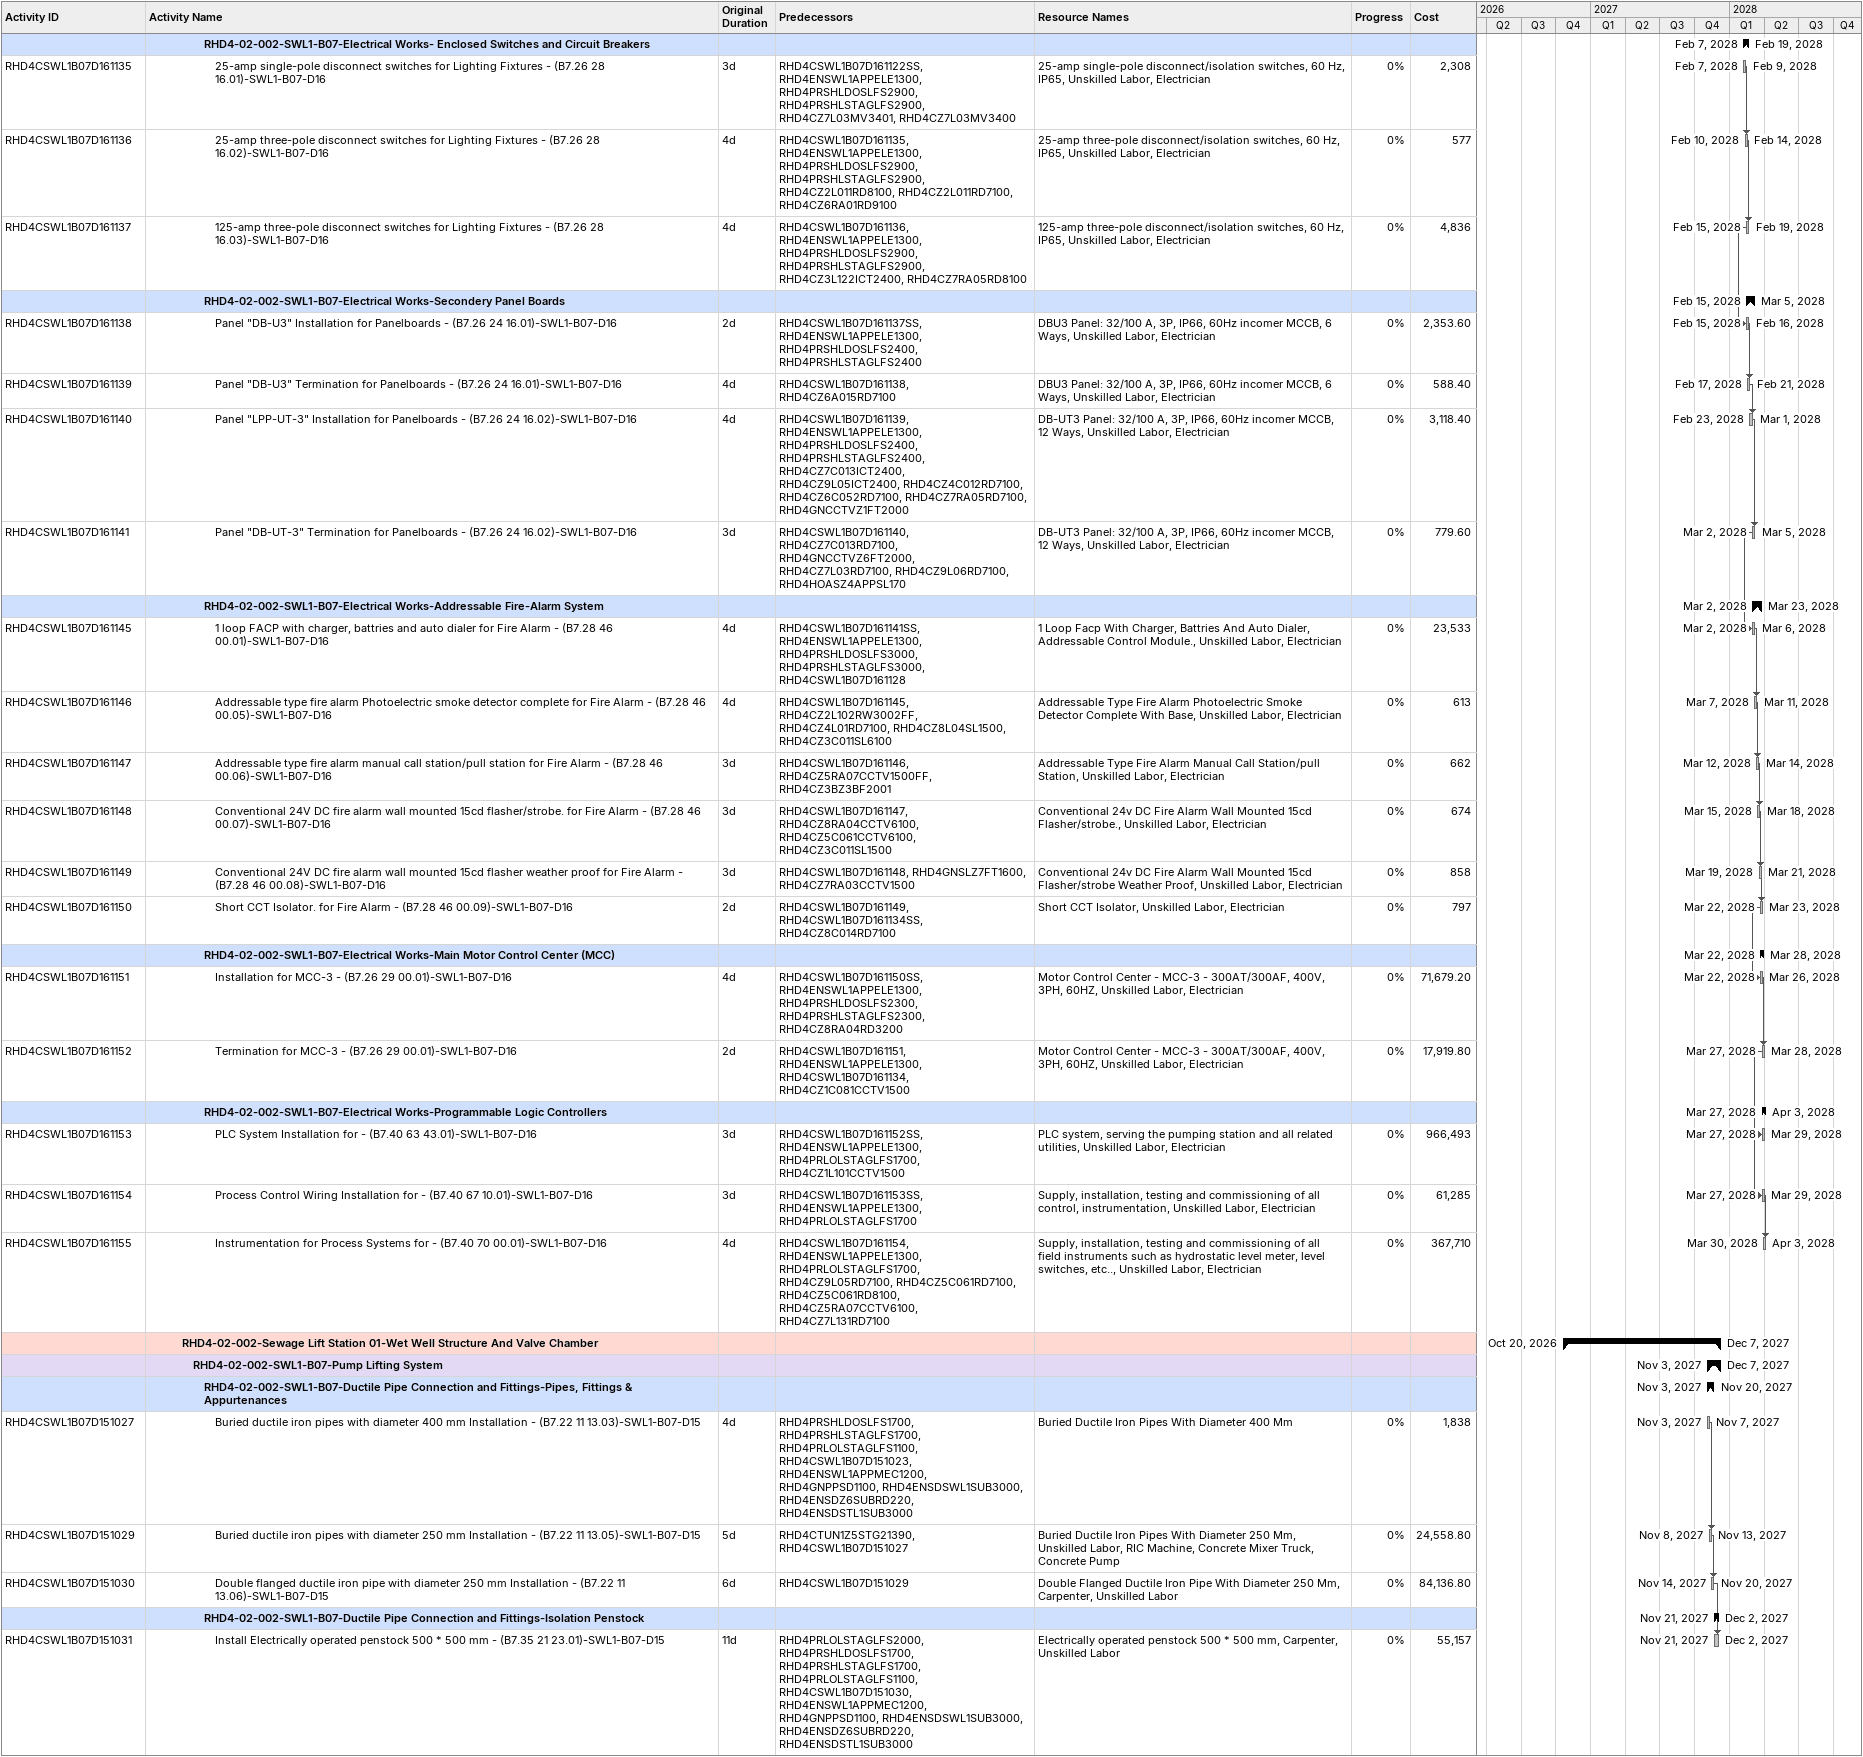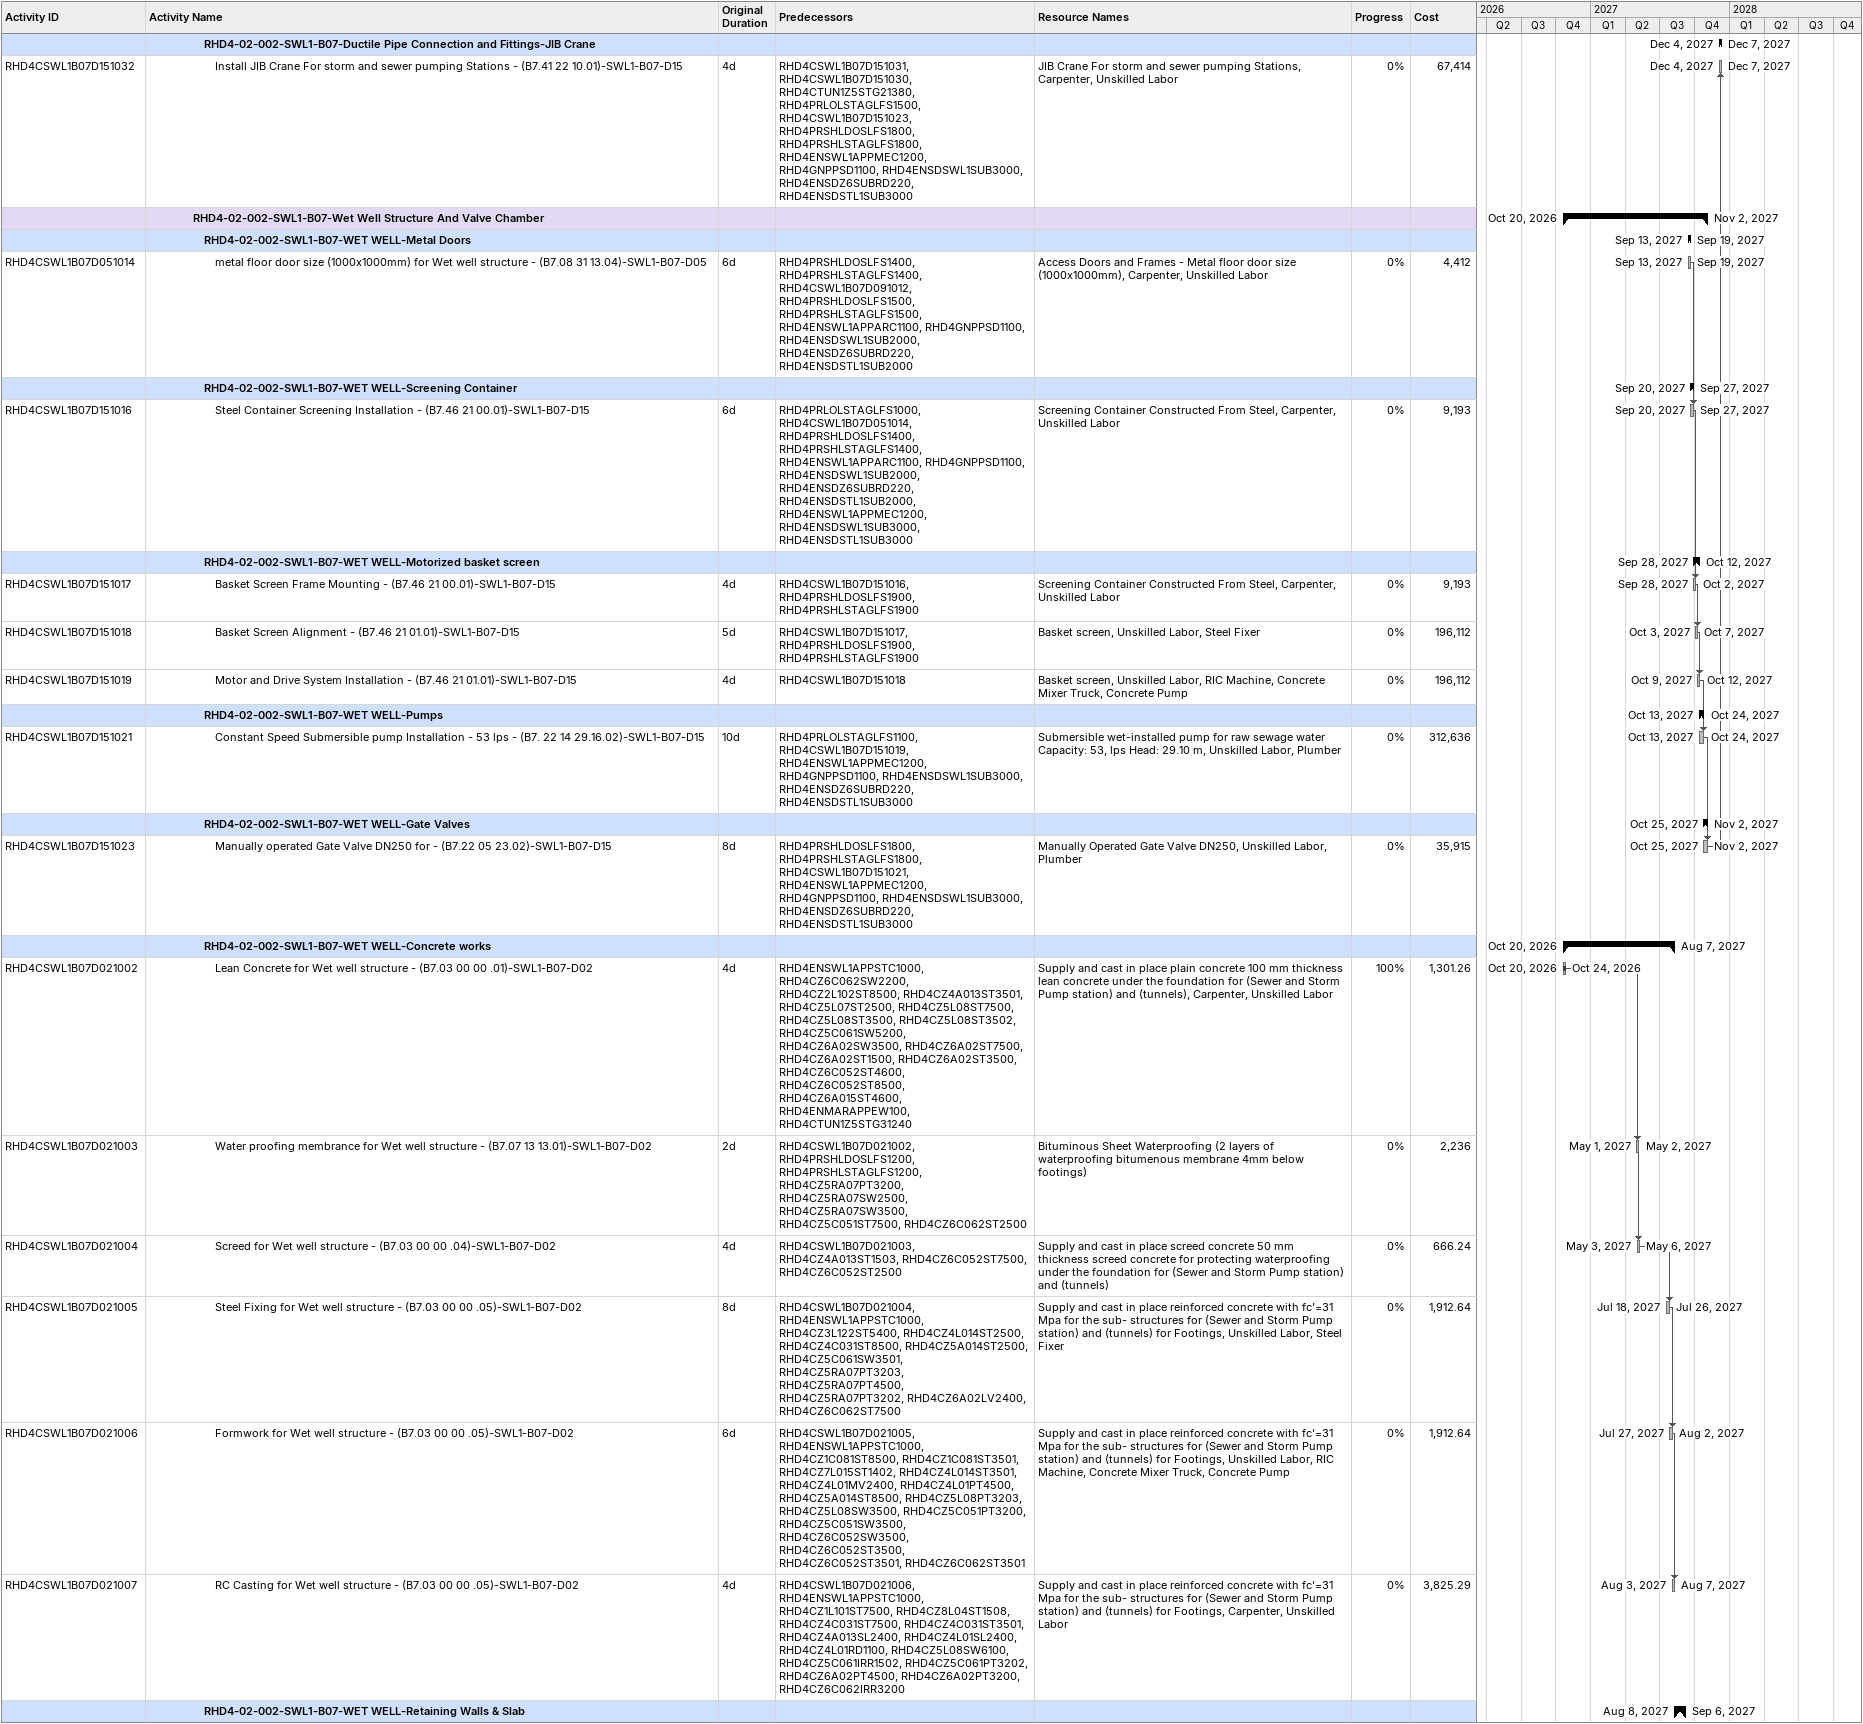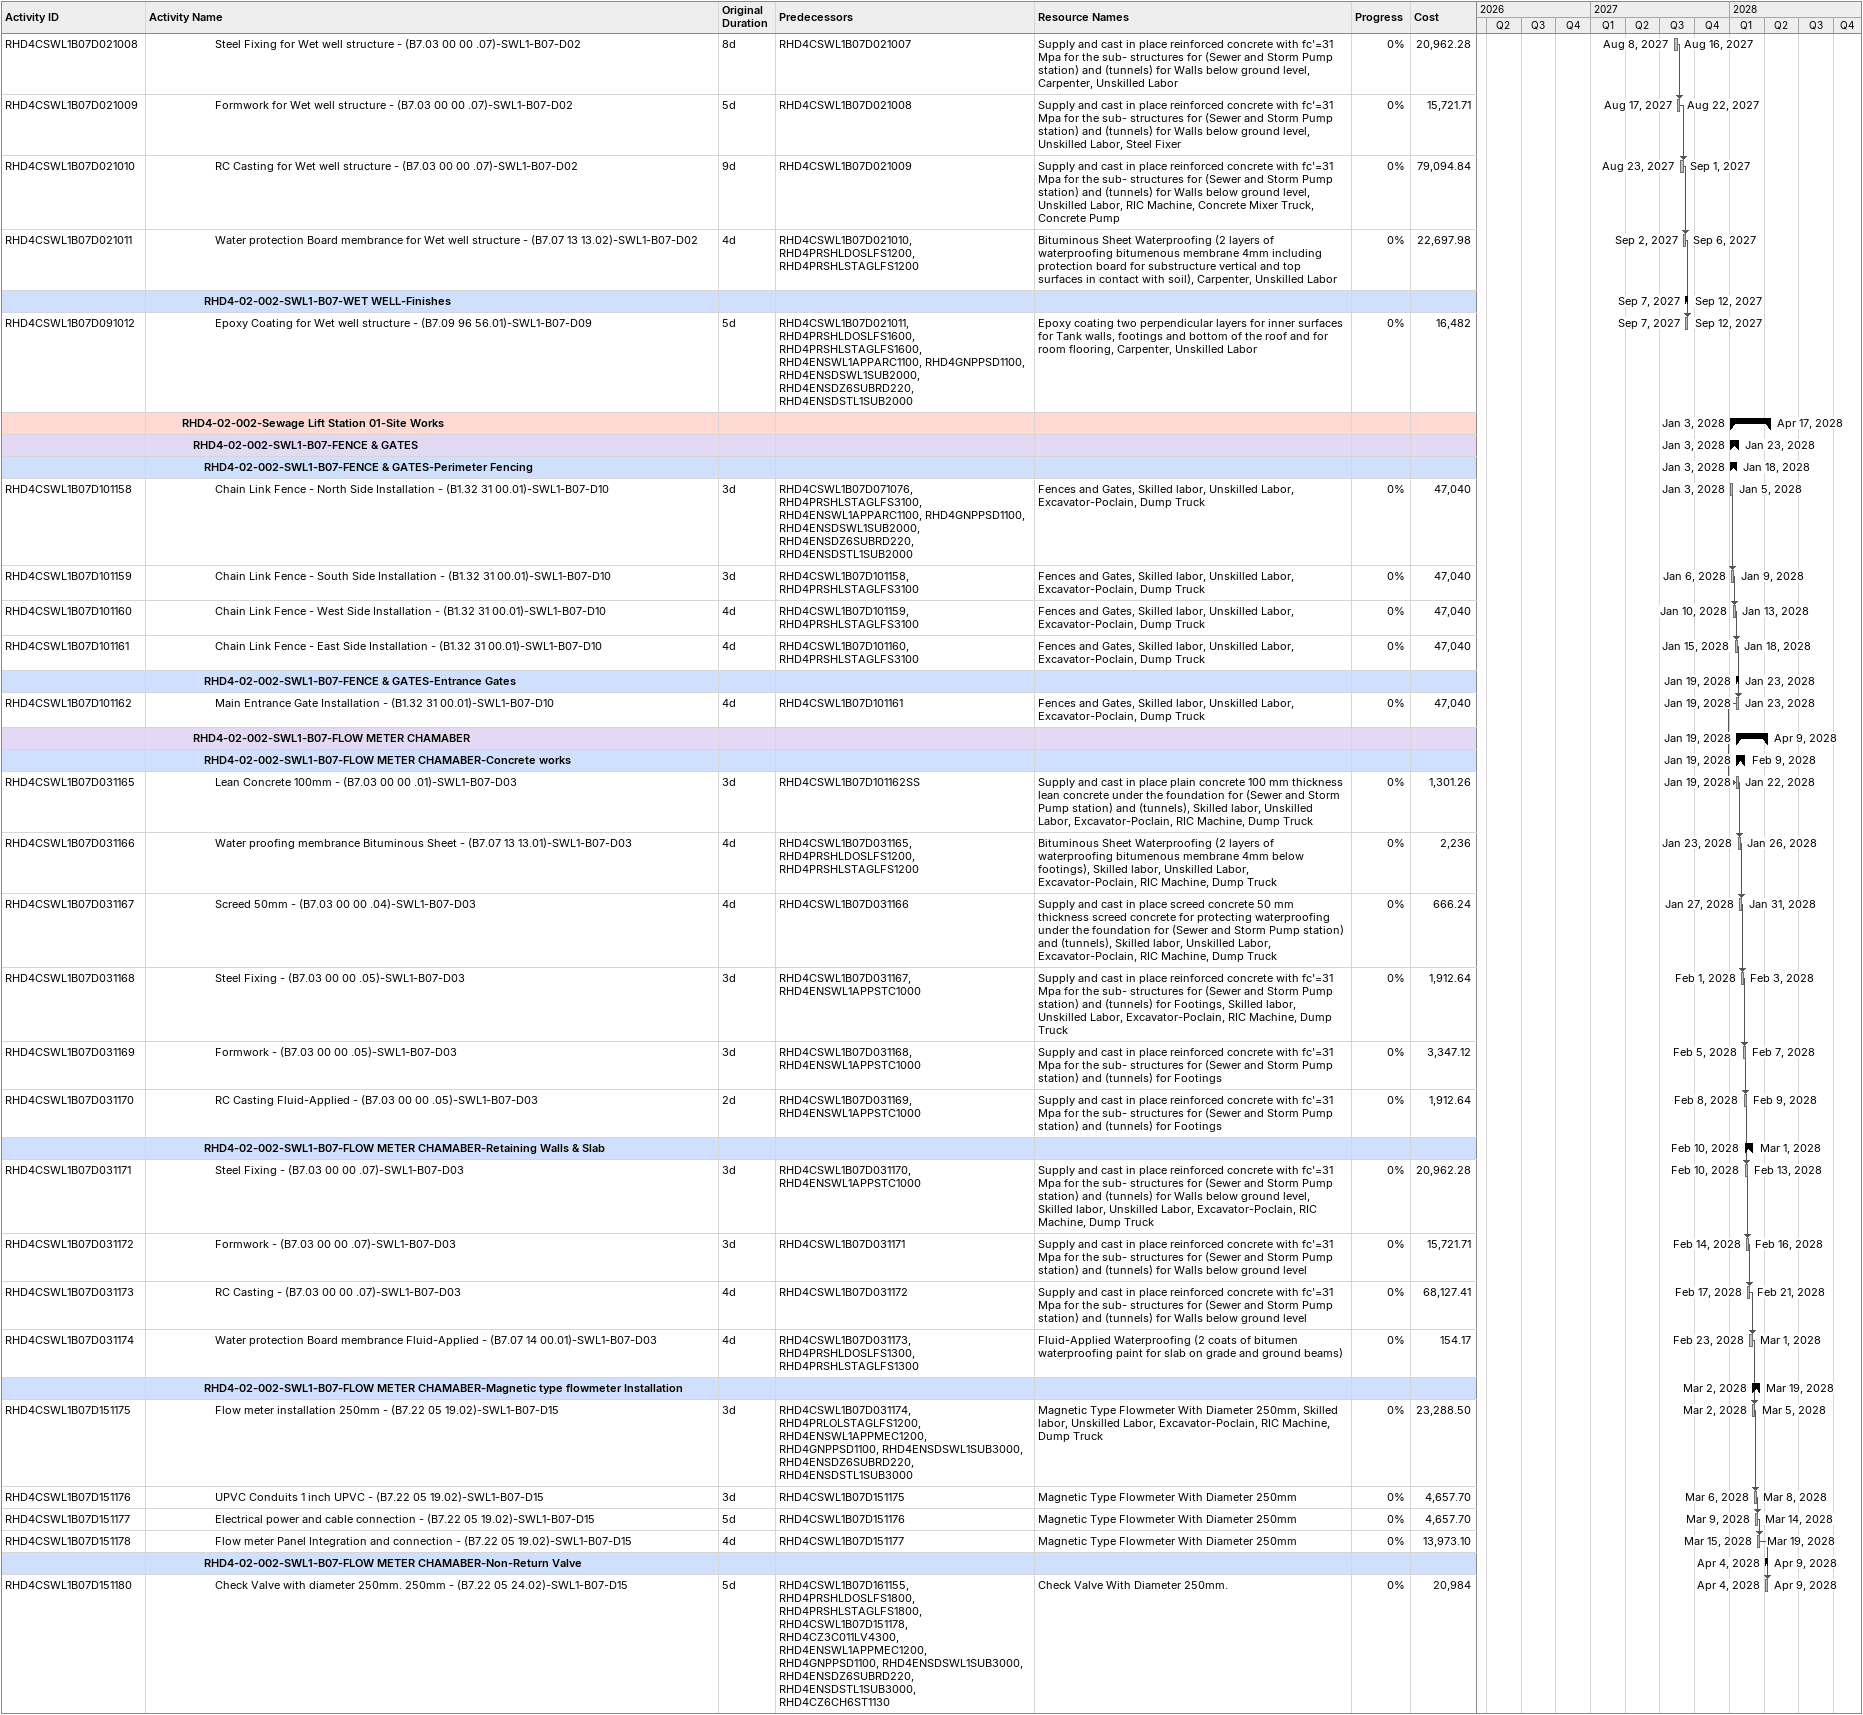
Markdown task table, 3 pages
| ID | Level | Task | Original duration | Start | Finish | Predecessors | Resources | % complete | Cost |
|---|---|---|---|---|---|---|---|---|---|
|  | 6 | **RHD4-02-002-SWL1-B07-Electrical Works- Enclosed Switches and Circuit Breakers** |  | 2028-02-07 | 2028-02-19 |  |  |  |  |
| RHD4CSWL1B07D161135 | 7 | 25-amp single-pole disconnect switches for Lighting Fixtures - (B7.26 28 16.01)-SWL1-B07-D16 | 3d | 2028-02-07 | 2028-02-09 | RHD4CSWL1B07D161122SS, RHD4ENSWL1APPELE1300, RHD4PRSHLDOSLFS2900, RHD4PRSHLSTAGLFS2900, RHD4CZ7L03MV3401, RHD4CZ7L03MV3400 | 25-amp single-pole disconnect/isolation switches, 60 Hz, IP65, Unskilled Labor, Electrician | 0 | 2308 |
| RHD4CSWL1B07D161136 | 7 | 25-amp three-pole disconnect switches for Lighting Fixtures - (B7.26 28 16.02)-SWL1-B07-D16 | 4d | 2028-02-10 | 2028-02-14 | RHD4CSWL1B07D161135, RHD4ENSWL1APPELE1300, RHD4PRSHLDOSLFS2900, RHD4PRSHLSTAGLFS2900, RHD4CZ2L011RD8100, RHD4CZ2L011RD7100, RHD4CZ6RA01RD9100 | 25-amp three-pole disconnect/isolation switches, 60 Hz, IP65, Unskilled Labor, Electrician | 0 | 577 |
| RHD4CSWL1B07D161137 | 7 | 125-amp three-pole disconnect switches for Lighting Fixtures - (B7.26 28 16.03)-SWL1-B07-D16 | 4d | 2028-02-15 | 2028-02-19 | RHD4CSWL1B07D161136, RHD4ENSWL1APPELE1300, RHD4PRSHLDOSLFS2900, RHD4PRSHLSTAGLFS2900, RHD4CZ3L122ICT2400, RHD4CZ7RA05RD8100 | 125-amp three-pole disconnect/isolation switches, 60 Hz, IP65, Unskilled Labor, Electrician | 0 | 4836 |
|  | 6 | **RHD4-02-002-SWL1-B07-Electrical Works-Secondery Panel Boards** |  | 2028-02-15 | 2028-03-05 |  |  |  |  |
| RHD4CSWL1B07D161138 | 7 | Panel "DB-U3" Installation for Panelboards - (B7.26 24 16.01)-SWL1-B07-D16 | 2d | 2028-02-15 | 2028-02-16 | RHD4CSWL1B07D161137SS, RHD4ENSWL1APPELE1300, RHD4PRSHLDOSLFS2400, RHD4PRSHLSTAGLFS2400 | DBU3 Panel: 32/100 A, 3P, IP66, 60Hz incomer MCCB, 6 Ways, Unskilled Labor, Electrician | 0 | 2353.60 |
| RHD4CSWL1B07D161139 | 7 | Panel "DB-U3" Termination for Panelboards - (B7.26 24 16.01)-SWL1-B07-D16 | 4d | 2028-02-17 | 2028-02-21 | RHD4CSWL1B07D161138, RHD4CZ6A015RD7100 | DBU3 Panel: 32/100 A, 3P, IP66, 60Hz incomer MCCB, 6 Ways, Unskilled Labor, Electrician | 0 | 588.40 |
| RHD4CSWL1B07D161140 | 7 | Panel "LPP-UT-3" Installation for Panelboards - (B7.26 24 16.02)-SWL1-B07-D16 | 4d | 2028-02-23 | 2028-03-01 | RHD4CSWL1B07D161139, RHD4ENSWL1APPELE1300, RHD4PRSHLDOSLFS2400, RHD4PRSHLSTAGLFS2400, RHD4CZ7C013ICT2400, RHD4CZ9L05ICT2400, RHD4CZ4C012RD7100, RHD4CZ6C052RD7100, RHD4CZ7RA05RD7100, RHD4GNCCTVZ1FT2000 | DB-UT3 Panel: 32/100 A, 3P, IP66, 60Hz incomer MCCB, 12 Ways, Unskilled Labor, Electrician | 0 | 3118.40 |
| RHD4CSWL1B07D161141 | 7 | Panel "DB-UT-3" Termination for Panelboards - (B7.26 24 16.02)-SWL1-B07-D16 | 3d | 2028-03-02 | 2028-03-05 | RHD4CSWL1B07D161140, RHD4CZ7C013RD7100, RHD4GNCCTVZ6FT2000, RHD4CZ7L03RD7100, RHD4CZ9L06RD7100, RHD4HOASZ4APPSL170 | DB-UT3 Panel: 32/100 A, 3P, IP66, 60Hz incomer MCCB, 12 Ways, Unskilled Labor, Electrician | 0 | 779.60 |
|  | 6 | **RHD4-02-002-SWL1-B07-Electrical Works-Addressable Fire-Alarm System** |  | 2028-03-02 | 2028-03-23 |  |  |  |  |
| RHD4CSWL1B07D161145 | 7 | 1 loop FACP with charger, battries and auto dialer for Fire Alarm - (B7.28 46 00.01)-SWL1-B07-D16 | 4d | 2028-03-02 | 2028-03-06 | RHD4CSWL1B07D161141SS, RHD4ENSWL1APPELE1300, RHD4PRSHLDOSLFS3000, RHD4PRSHLSTAGLFS3000, RHD4CSWL1B07D161128 | 1 Loop Facp With Charger, Battries And Auto Dialer, Addressable Control Module., Unskilled Labor, Electrician | 0 | 23533 |
| RHD4CSWL1B07D161146 | 7 | Addressable type fire alarm Photoelectric smoke detector complete for Fire Alarm - (B7.28 46 00.05)-SWL1-B07-D16 | 4d | 2028-03-07 | 2028-03-11 | RHD4CSWL1B07D161145, RHD4CZ2L102RW3002FF, RHD4CZ4L01RD7100, RHD4CZ8L04SL1500, RHD4CZ3C011SL6100 | Addressable Type Fire Alarm Photoelectric Smoke Detector Complete With Base, Unskilled Labor, Electrician | 0 | 613 |
| RHD4CSWL1B07D161147 | 7 | Addressable type fire alarm manual call station/pull station for Fire Alarm - (B7.28 46 00.06)-SWL1-B07-D16 | 3d | 2028-03-12 | 2028-03-14 | RHD4CSWL1B07D161146, RHD4CZ5RA07CCTV1500FF, RHD4CZ3BZ3BF2001 | Addressable Type Fire Alarm Manual Call Station/pull Station, Unskilled Labor, Electrician | 0 | 662 |
| RHD4CSWL1B07D161148 | 7 | Conventional 24V DC fire alarm wall mounted 15cd flasher/strobe. for Fire Alarm - (B7.28 46 00.07)-SWL1-B07-D16 | 3d | 2028-03-15 | 2028-03-18 | RHD4CSWL1B07D161147, RHD4CZ8RA04CCTV6100, RHD4CZ5C061CCTV6100, RHD4CZ3C011SL1500 | Conventional 24v DC Fire Alarm Wall Mounted 15cd Flasher/strobe., Unskilled Labor, Electrician | 0 | 674 |
| RHD4CSWL1B07D161149 | 7 | Conventional 24V DC fire alarm wall mounted 15cd flasher weather proof for Fire Alarm - (B7.28 46 00.08)-SWL1-B07-D16 | 3d | 2028-03-19 | 2028-03-21 | RHD4CSWL1B07D161148, RHD4GNSLZ7FT1600, RHD4CZ7RA03CCTV1500 | Conventional 24v DC Fire Alarm Wall Mounted 15cd Flasher/strobe Weather Proof, Unskilled Labor, Electrician | 0 | 858 |
| RHD4CSWL1B07D161150 | 7 | Short CCT Isolator. for Fire Alarm - (B7.28 46 00.09)-SWL1-B07-D16 | 2d | 2028-03-22 | 2028-03-23 | RHD4CSWL1B07D161149, RHD4CSWL1B07D161134SS, RHD4CZ8C014RD7100 | Short CCT Isolator, Unskilled Labor, Electrician | 0 | 797 |
|  | 6 | **RHD4-02-002-SWL1-B07-Electrical Works-Main Motor Control Center (MCC)** |  | 2028-03-22 | 2028-03-28 |  |  |  |  |
| RHD4CSWL1B07D161151 | 7 | Installation for MCC-3 - (B7.26 29 00.01)-SWL1-B07-D16 | 4d | 2028-03-22 | 2028-03-26 | RHD4CSWL1B07D161150SS, RHD4ENSWL1APPELE1300, RHD4PRSHLDOSLFS2300, RHD4PRSHLSTAGLFS2300, RHD4CZ8RA04RD3200 | Motor Control Center - MCC-3 - 300AT/300AF, 400V, 3PH, 60HZ, Unskilled Labor, Electrician | 0 | 71679.20 |
| RHD4CSWL1B07D161152 | 7 | Termination for MCC-3 - (B7.26 29 00.01)-SWL1-B07-D16 | 2d | 2028-03-27 | 2028-03-28 | RHD4CSWL1B07D161151, RHD4ENSWL1APPELE1300, RHD4CSWL1B07D161134, RHD4CZ1C081CCTV1500 | Motor Control Center - MCC-3 - 300AT/300AF, 400V, 3PH, 60HZ, Unskilled Labor, Electrician | 0 | 17919.80 |
|  | 6 | **RHD4-02-002-SWL1-B07-Electrical Works-Programmable Logic Controllers** |  | 2028-03-27 | 2028-04-03 |  |  |  |  |
| RHD4CSWL1B07D161153 | 7 | PLC System Installation for - (B7.40 63 43.01)-SWL1-B07-D16 | 3d | 2028-03-27 | 2028-03-29 | RHD4CSWL1B07D161152SS, RHD4ENSWL1APPELE1300, RHD4PRLOLSTAGLFS1700, RHD4CZ1L101CCTV1500 | PLC system, serving the pumping station and all related utilities, Unskilled Labor, Electrician | 0 | 966493 |
| RHD4CSWL1B07D161154 | 7 | Process Control Wiring Installation for - (B7.40 67 10.01)-SWL1-B07-D16 | 3d | 2028-03-27 | 2028-03-29 | RHD4CSWL1B07D161153SS, RHD4ENSWL1APPELE1300, RHD4PRLOLSTAGLFS1700 | Supply, installation, testing and commissioning of all control, instrumentation, Unskilled Labor, Electrician | 0 | 61285 |
| RHD4CSWL1B07D161155 | 7 | Instrumentation for Process Systems for - (B7.40 70 00.01)-SWL1-B07-D16 | 4d | 2028-03-30 | 2028-04-03 | RHD4CSWL1B07D161154, RHD4ENSWL1APPELE1300, RHD4PRLOLSTAGLFS1700, RHD4CZ9L05RD7100, RHD4CZ5C061RD7100, RHD4CZ5C061RD8100, RHD4CZ5RA07CCTV6100, RHD4CZ7L131RD7100 | Supply, installation, testing and commissioning of all field instruments such as hydrostatic level meter, level switches, etc.., Unskilled Labor, Electrician | 0 | 367710 |
|  | 4 | **RHD4-02-002-Sewage Lift Station 01-Wet Well Structure And Valve Chamber** |  | 2026-10-20 | 2027-12-07 |  |  |  |  |
|  | 5 | **RHD4-02-002-SWL1-B07-Pump Lifting System** |  | 2027-11-03 | 2027-12-07 |  |  |  |  |
|  | 6 | **RHD4-02-002-SWL1-B07-Ductile Pipe Connection and Fittings-Pipes, Fittings & Appurtenances** |  | 2027-11-03 | 2027-11-20 |  |  |  |  |
| RHD4CSWL1B07D151027 | 7 | Buried ductile iron pipes with diameter 400 mm Installation - (B7.22 11 13.03)-SWL1-B07-D15 | 4d | 2027-11-03 | 2027-11-07 | RHD4PRSHLDOSLFS1700, RHD4PRSHLSTAGLFS1700, RHD4PRLOLSTAGLFS1100, RHD4CSWL1B07D151023, RHD4ENSWL1APPMEC1200, RHD4GNPPSD1100, RHD4ENSDSWL1SUB3000, RHD4ENSDZ6SUBRD220, RHD4ENSDSTL1SUB3000 | Buried Ductile Iron Pipes With Diameter 400 Mm | 0 | 1838 |
| RHD4CSWL1B07D151029 | 7 | Buried ductile iron pipes with diameter 250 mm Installation - (B7.22 11 13.05)-SWL1-B07-D15 | 5d | 2027-11-08 | 2027-11-13 | RHD4CTUN1Z5STG21390, RHD4CSWL1B07D151027 | Buried Ductile Iron Pipes With Diameter 250 Mm, Unskilled Labor, RIC Machine, Concrete Mixer Truck, Concrete Pump | 0 | 24558.80 |
| RHD4CSWL1B07D151030 | 7 | Double flanged ductile iron pipe with diameter 250 mm Installation - (B7.22 11 13.06)-SWL1-B07-D15 | 6d | 2027-11-14 | 2027-11-20 | RHD4CSWL1B07D151029 | Double Flanged Ductile Iron Pipe With Diameter 250 Mm, Carpenter, Unskilled Labor | 0 | 84136.80 |
|  | 6 | **RHD4-02-002-SWL1-B07-Ductile Pipe Connection and Fittings-Isolation Penstock** |  | 2027-11-21 | 2027-12-02 |  |  |  |  |
| RHD4CSWL1B07D151031 | 7 | Install Electrically operated penstock 500 * 500 mm - (B7.35 21 23.01)-SWL1-B07-D15 | 11d | 2027-11-21 | 2027-12-02 | RHD4PRLOLSTAGLFS2000, RHD4PRSHLDOSLFS1700, RHD4PRSHLSTAGLFS1700, RHD4PRLOLSTAGLFS1100, RHD4CSWL1B07D151030, RHD4ENSWL1APPMEC1200, RHD4GNPPSD1100, RHD4ENSDSWL1SUB3000, RHD4ENSDZ6SUBRD220, RHD4ENSDSTL1SUB3000 | Electrically operated penstock 500 * 500 mm, Carpenter, Unskilled Labor | 0 | 55157 |
|  | 6 | **RHD4-02-002-SWL1-B07-Ductile Pipe Connection and Fittings-JIB Crane** |  | 2027-12-04 | 2027-12-07 |  |  |  |  |
| RHD4CSWL1B07D151032 | 7 | Install JIB Crane For storm and sewer pumping Stations - (B7.41 22 10.01)-SWL1-B07-D15 | 4d | 2027-12-04 | 2027-12-07 | RHD4CSWL1B07D151031, RHD4CSWL1B07D151030, RHD4CTUN1Z5STG21380, RHD4PRLOLSTAGLFS1500, RHD4CSWL1B07D151023, RHD4PRSHLDOSLFS1800, RHD4PRSHLSTAGLFS1800, RHD4ENSWL1APPMEC1200, RHD4GNPPSD1100, RHD4ENSDSWL1SUB3000, RHD4ENSDZ6SUBRD220, RHD4ENSDSTL1SUB3000 | JIB Crane For storm and sewer pumping Stations, Carpenter, Unskilled Labor | 0 | 67414 |
|  | 5 | **RHD4-02-002-SWL1-B07-Wet Well Structure And Valve Chamber** |  | 2026-10-20 | 2027-11-02 |  |  |  |  |
|  | 6 | **RHD4-02-002-SWL1-B07-WET WELL-Metal Doors** |  | 2027-09-13 | 2027-09-19 |  |  |  |  |
| RHD4CSWL1B07D051014 | 7 | metal floor door size (1000x1000mm) for Wet well structure - (B7.08 31 13.04)-SWL1-B07-D05 | 6d | 2027-09-13 | 2027-09-19 | RHD4PRSHLDOSLFS1400, RHD4PRSHLSTAGLFS1400, RHD4CSWL1B07D091012, RHD4PRSHLDOSLFS1500, RHD4PRSHLSTAGLFS1500, RHD4ENSWL1APPARC1100, RHD4GNPPSD1100, RHD4ENSDSWL1SUB2000, RHD4ENSDZ6SUBRD220, RHD4ENSDSTL1SUB2000 | Access Doors and Frames - Metal floor door size (1000x1000mm), Carpenter, Unskilled Labor | 0 | 4412 |
|  | 6 | **RHD4-02-002-SWL1-B07-WET WELL-Screening Container** |  | 2027-09-20 | 2027-09-27 |  |  |  |  |
| RHD4CSWL1B07D151016 | 7 | Steel Container Screening Installation - (B7.46 21 00.01)-SWL1-B07-D15 | 6d | 2027-09-20 | 2027-09-27 | RHD4PRLOLSTAGLFS1000, RHD4CSWL1B07D051014, RHD4PRSHLDOSLFS1400, RHD4PRSHLSTAGLFS1400, RHD4ENSWL1APPARC1100, RHD4GNPPSD1100, RHD4ENSDSWL1SUB2000, RHD4ENSDZ6SUBRD220, RHD4ENSDSTL1SUB2000, RHD4ENSWL1APPMEC1200, RHD4ENSDSWL1SUB3000, RHD4ENSDSTL1SUB3000 | Screening Container Constructed From Steel, Carpenter, Unskilled Labor | 0 | 9193 |
|  | 6 | **RHD4-02-002-SWL1-B07-WET WELL-Motorized basket screen** |  | 2027-09-28 | 2027-10-12 |  |  |  |  |
| RHD4CSWL1B07D151017 | 7 | Basket Screen Frame Mounting - (B7.46 21 00.01)-SWL1-B07-D15 | 4d | 2027-09-28 | 2027-10-02 | RHD4CSWL1B07D151016, RHD4PRSHLDOSLFS1900, RHD4PRSHLSTAGLFS1900 | Screening Container Constructed From Steel, Carpenter, Unskilled Labor | 0 | 9193 |
| RHD4CSWL1B07D151018 | 7 | Basket Screen Alignment - (B7.46 21 01.01)-SWL1-B07-D15 | 5d | 2027-10-03 | 2027-10-07 | RHD4CSWL1B07D151017, RHD4PRSHLDOSLFS1900, RHD4PRSHLSTAGLFS1900 | Basket screen, Unskilled Labor, Steel Fixer | 0 | 196112 |
| RHD4CSWL1B07D151019 | 7 | Motor and Drive System Installation - (B7.46 21 01.01)-SWL1-B07-D15 | 4d | 2027-10-09 | 2027-10-12 | RHD4CSWL1B07D151018 | Basket screen, Unskilled Labor, RIC Machine, Concrete Mixer Truck, Concrete Pump | 0 | 196112 |
|  | 6 | **RHD4-02-002-SWL1-B07-WET WELL-Pumps** |  | 2027-10-13 | 2027-10-24 |  |  |  |  |
| RHD4CSWL1B07D151021 | 7 | Constant Speed Submersible pump Installation - 53 lps - (B7. 22 14 29.16.02)-SWL1-B07-D15 | 10d | 2027-10-13 | 2027-10-24 | RHD4PRLOLSTAGLFS1100, RHD4CSWL1B07D151019, RHD4ENSWL1APPMEC1200, RHD4GNPPSD1100, RHD4ENSDSWL1SUB3000, RHD4ENSDZ6SUBRD220, RHD4ENSDSTL1SUB3000 | Submersible wet-installed pump for raw sewage water Capacity: 53, lps Head: 29.10 m, Unskilled Labor, Plumber | 0 | 312636 |
|  | 6 | **RHD4-02-002-SWL1-B07-WET WELL-Gate Valves** |  | 2027-10-25 | 2027-11-02 |  |  |  |  |
| RHD4CSWL1B07D151023 | 7 | Manually operated Gate Valve DN250 for - (B7.22 05 23.02)-SWL1-B07-D15 | 8d | 2027-10-25 | 2027-11-02 | RHD4PRSHLDOSLFS1800, RHD4PRSHLSTAGLFS1800, RHD4CSWL1B07D151021, RHD4ENSWL1APPMEC1200, RHD4GNPPSD1100, RHD4ENSDSWL1SUB3000, RHD4ENSDZ6SUBRD220, RHD4ENSDSTL1SUB3000 | Manually Operated Gate Valve DN250, Unskilled Labor, Plumber | 0 | 35915 |
|  | 6 | **RHD4-02-002-SWL1-B07-WET WELL-Concrete works** |  | 2026-10-20 | 2027-08-07 |  |  |  |  |
| RHD4CSWL1B07D021002 | 7 | Lean Concrete for Wet well structure - (B7.03 00 00 .01)-SWL1-B07-D02 | 4d | 2026-10-20 | 2026-10-24 | RHD4ENSWL1APPSTC1000, RHD4CZ6C062SW2200, RHD4CZ2L102ST8500, RHD4CZ4A013ST3501, RHD4CZ5L07ST2500, RHD4CZ5L08ST7500, RHD4CZ5L08ST3500, RHD4CZ5L08ST3502, RHD4CZ5C061SW5200, RHD4CZ6A02SW3500, RHD4CZ6A02ST7500, RHD4CZ6A02ST1500, RHD4CZ6A02ST3500, RHD4CZ6C052ST4600, RHD4CZ6C052ST8500, RHD4CZ6A015ST4600, RHD4ENMARAPPEW100, RHD4CTUN1Z5STG31240 | Supply and cast in place plain concrete 100 mm thickness lean concrete under the foundation for (Sewer and Storm Pump station) and (tunnels), Carpenter, Unskilled Labor | 100 | 1301.26 |
| RHD4CSWL1B07D021003 | 7 | Water proofing membrance for Wet well structure - (B7.07 13 13.01)-SWL1-B07-D02 | 2d | 2027-05-01 | 2027-05-02 | RHD4CSWL1B07D021002, RHD4PRSHLDOSLFS1200, RHD4PRSHLSTAGLFS1200, RHD4CZ5RA07PT3200, RHD4CZ5RA07SW2500, RHD4CZ5RA07SW3500, RHD4CZ5C051ST7500, RHD4CZ6C062ST2500 | Bituminous Sheet Waterproofing (2 layers of waterproofing bitumenous membrane 4mm below footings) | 0 | 2236 |
| RHD4CSWL1B07D021004 | 7 | Screed for Wet well structure - (B7.03 00 00 .04)-SWL1-B07-D02 | 4d | 2027-05-03 | 2027-05-06 | RHD4CSWL1B07D021003, RHD4CZ4A013ST1503, RHD4CZ6C052ST7500, RHD4CZ6C052ST2500 | Supply and cast in place screed concrete 50 mm thickness screed concrete for protecting waterproofing under the foundation for (Sewer and Storm Pump station) and (tunnels) | 0 | 666.24 |
| RHD4CSWL1B07D021005 | 7 | Steel Fixing for Wet well structure - (B7.03 00 00 .05)-SWL1-B07-D02 | 8d | 2027-07-18 | 2027-07-26 | RHD4CSWL1B07D021004, RHD4ENSWL1APPSTC1000, RHD4CZ3L122ST5400, RHD4CZ4L014ST2500, RHD4CZ4C031ST8500, RHD4CZ5A014ST2500, RHD4CZ5C061SW3501, RHD4CZ5RA07PT3203, RHD4CZ5RA07PT4500, RHD4CZ5RA07PT3202, RHD4CZ6A02LV2400, RHD4CZ6C062ST7500 | Supply and cast in place reinforced concrete with fc'=31 Mpa for the sub- structures for (Sewer and Storm Pump station) and (tunnels) for Footings, Unskilled Labor, Steel Fixer | 0 | 1912.64 |
| RHD4CSWL1B07D021006 | 7 | Formwork for Wet well structure - (B7.03 00 00 .05)-SWL1-B07-D02 | 6d | 2027-07-27 | 2027-08-02 | RHD4CSWL1B07D021005, RHD4ENSWL1APPSTC1000, RHD4CZ1C081ST8500, RHD4CZ1C081ST3501, RHD4CZ7L015ST1402, RHD4CZ4L014ST3501, RHD4CZ4L01MV2400, RHD4CZ4L01PT4500, RHD4CZ5A014ST8500, RHD4CZ5L08PT3203, RHD4CZ5L08SW3500, RHD4CZ5C051PT3200, RHD4CZ5C051SW3500, RHD4CZ6C052SW3500, RHD4CZ6C052ST3500, RHD4CZ6C052ST3501, RHD4CZ6C062ST3501 | Supply and cast in place reinforced concrete with fc'=31 Mpa for the sub- structures for (Sewer and Storm Pump station) and (tunnels) for Footings, Unskilled Labor, RIC Machine, Concrete Mixer Truck, Concrete Pump | 0 | 1912.64 |
| RHD4CSWL1B07D021007 | 7 | RC Casting for Wet well structure - (B7.03 00 00 .05)-SWL1-B07-D02 | 4d | 2027-08-03 | 2027-08-07 | RHD4CSWL1B07D021006, RHD4ENSWL1APPSTC1000, RHD4CZ1L101ST7500, RHD4CZ8L04ST1508, RHD4CZ4C031ST7500, RHD4CZ4C031ST3501, RHD4CZ4A013SL2400, RHD4CZ4L01SL2400, RHD4CZ4L01RD1100, RHD4CZ5L08SW6100, RHD4CZ5C061IRR1502, RHD4CZ5C061PT3202, RHD4CZ6A02PT4500, RHD4CZ6A02PT3200, RHD4CZ6C062IRR3200 | Supply and cast in place reinforced concrete with fc'=31 Mpa for the sub- structures for (Sewer and Storm Pump station) and (tunnels) for Footings, Carpenter, Unskilled Labor | 0 | 3825.29 |
|  | 6 | **RHD4-02-002-SWL1-B07-WET WELL-Retaining Walls & Slab** |  | 2027-08-08 | 2027-09-06 |  |  |  |  |
| RHD4CSWL1B07D021008 | 7 | Steel Fixing for Wet well structure - (B7.03 00 00 .07)-SWL1-B07-D02 | 8d | 2027-08-08 | 2027-08-16 | RHD4CSWL1B07D021007 | Supply and cast in place reinforced concrete with fc'=31 Mpa for the sub- structures for (Sewer and Storm Pump station) and (tunnels) for Walls below ground level, Carpenter, Unskilled Labor | 0 | 20962.28 |
| RHD4CSWL1B07D021009 | 7 | Formwork for Wet well structure - (B7.03 00 00 .07)-SWL1-B07-D02 | 5d | 2027-08-17 | 2027-08-22 | RHD4CSWL1B07D021008 | Supply and cast in place reinforced concrete with fc'=31 Mpa for the sub- structures for (Sewer and Storm Pump station) and (tunnels) for Walls below ground level, Unskilled Labor, Steel Fixer | 0 | 15721.71 |
| RHD4CSWL1B07D021010 | 7 | RC Casting for Wet well structure - (B7.03 00 00 .07)-SWL1-B07-D02 | 9d | 2027-08-23 | 2027-09-01 | RHD4CSWL1B07D021009 | Supply and cast in place reinforced concrete with fc'=31 Mpa for the sub- structures for (Sewer and Storm Pump station) and (tunnels) for Walls below ground level, Unskilled Labor, RIC Machine, Concrete Mixer Truck, Concrete Pump | 0 | 79094.84 |
| RHD4CSWL1B07D021011 | 7 | Water protection Board membrance for Wet well structure - (B7.07 13 13.02)-SWL1-B07-D02 | 4d | 2027-09-02 | 2027-09-06 | RHD4CSWL1B07D021010, RHD4PRSHLDOSLFS1200, RHD4PRSHLSTAGLFS1200 | Bituminous Sheet Waterproofing (2 layers of waterproofing bitumenous membrane 4mm including protection board for substructure vertical and top surfaces in contact with soil), Carpenter, Unskilled Labor | 0 | 22697.98 |
|  | 6 | **RHD4-02-002-SWL1-B07-WET WELL-Finishes** |  | 2027-09-07 | 2027-09-12 |  |  |  |  |
| RHD4CSWL1B07D091012 | 7 | Epoxy Coating for Wet well structure - (B7.09 96 56.01)-SWL1-B07-D09 | 5d | 2027-09-07 | 2027-09-12 | RHD4CSWL1B07D021011, RHD4PRSHLDOSLFS1600, RHD4PRSHLSTAGLFS1600, RHD4ENSWL1APPARC1100, RHD4GNPPSD1100, RHD4ENSDSWL1SUB2000, RHD4ENSDZ6SUBRD220, RHD4ENSDSTL1SUB2000 | Epoxy coating two perpendicular layers for inner surfaces for Tank walls, footings and bottom of the roof and for room flooring, Carpenter, Unskilled Labor | 0 | 16482 |
|  | 4 | **RHD4-02-002-Sewage Lift Station 01-Site Works** |  | 2028-01-03 | 2028-04-17 |  |  |  |  |
|  | 5 | **RHD4-02-002-SWL1-B07-FENCE & GATES** |  | 2028-01-03 | 2028-01-23 |  |  |  |  |
|  | 6 | **RHD4-02-002-SWL1-B07-FENCE & GATES-Perimeter Fencing** |  | 2028-01-03 | 2028-01-18 |  |  |  |  |
| RHD4CSWL1B07D101158 | 7 | Chain Link Fence - North Side Installation - (B1.32 31 00.01)-SWL1-B07-D10 | 3d | 2028-01-03 | 2028-01-05 | RHD4CSWL1B07D071076, RHD4PRSHLSTAGLFS3100, RHD4ENSWL1APPARC1100, RHD4GNPPSD1100, RHD4ENSDSWL1SUB2000, RHD4ENSDZ6SUBRD220, RHD4ENSDSTL1SUB2000 | Fences and Gates, Skilled labor, Unskilled Labor, Excavator-Poclain, Dump Truck | 0 | 47040 |
| RHD4CSWL1B07D101159 | 7 | Chain Link Fence - South Side Installation - (B1.32 31 00.01)-SWL1-B07-D10 | 3d | 2028-01-06 | 2028-01-09 | RHD4CSWL1B07D101158, RHD4PRSHLSTAGLFS3100 | Fences and Gates, Skilled labor, Unskilled Labor, Excavator-Poclain, Dump Truck | 0 | 47040 |
| RHD4CSWL1B07D101160 | 7 | Chain Link Fence - West Side Installation - (B1.32 31 00.01)-SWL1-B07-D10 | 4d | 2028-01-10 | 2028-01-13 | RHD4CSWL1B07D101159, RHD4PRSHLSTAGLFS3100 | Fences and Gates, Skilled labor, Unskilled Labor, Excavator-Poclain, Dump Truck | 0 | 47040 |
| RHD4CSWL1B07D101161 | 7 | Chain Link Fence - East Side Installation - (B1.32 31 00.01)-SWL1-B07-D10 | 4d | 2028-01-15 | 2028-01-18 | RHD4CSWL1B07D101160, RHD4PRSHLSTAGLFS3100 | Fences and Gates, Skilled labor, Unskilled Labor, Excavator-Poclain, Dump Truck | 0 | 47040 |
|  | 6 | **RHD4-02-002-SWL1-B07-FENCE & GATES-Entrance Gates** |  | 2028-01-19 | 2028-01-23 |  |  |  |  |
| RHD4CSWL1B07D101162 | 7 | Main Entrance Gate Installation - (B1.32 31 00.01)-SWL1-B07-D10 | 4d | 2028-01-19 | 2028-01-23 | RHD4CSWL1B07D101161 | Fences and Gates, Skilled labor, Unskilled Labor, Excavator-Poclain, Dump Truck | 0 | 47040 |
|  | 5 | **RHD4-02-002-SWL1-B07-FLOW METER CHAMABER** |  | 2028-01-19 | 2028-04-09 |  |  |  |  |
|  | 6 | **RHD4-02-002-SWL1-B07-FLOW METER CHAMABER-Concrete works** |  | 2028-01-19 | 2028-02-09 |  |  |  |  |
| RHD4CSWL1B07D031165 | 7 | Lean Concrete 100mm - (B7.03 00 00 .01)-SWL1-B07-D03 | 3d | 2028-01-19 | 2028-01-22 | RHD4CSWL1B07D101162SS | Supply and cast in place plain concrete 100 mm thickness lean concrete under the foundation for (Sewer and Storm Pump station) and (tunnels), Skilled labor, Unskilled Labor, Excavator-Poclain, RIC Machine, Dump Truck | 0 | 1301.26 |
| RHD4CSWL1B07D031166 | 7 | Water proofing membrance Bituminous Sheet - (B7.07 13 13.01)-SWL1-B07-D03 | 4d | 2028-01-23 | 2028-01-26 | RHD4CSWL1B07D031165, RHD4PRSHLDOSLFS1200, RHD4PRSHLSTAGLFS1200 | Bituminous Sheet Waterproofing (2 layers of waterproofing bitumenous membrane 4mm below footings), Skilled labor, Unskilled Labor, Excavator-Poclain, RIC Machine, Dump Truck | 0 | 2236 |
| RHD4CSWL1B07D031167 | 7 | Screed 50mm - (B7.03 00 00 .04)-SWL1-B07-D03 | 4d | 2028-01-27 | 2028-01-31 | RHD4CSWL1B07D031166 | Supply and cast in place screed concrete 50 mm thickness screed concrete for protecting waterproofing under the foundation for (Sewer and Storm Pump station) and (tunnels), Skilled labor, Unskilled Labor, Excavator-Poclain, RIC Machine, Dump Truck | 0 | 666.24 |
| RHD4CSWL1B07D031168 | 7 | Steel Fixing - (B7.03 00 00 .05)-SWL1-B07-D03 | 3d | 2028-02-01 | 2028-02-03 | RHD4CSWL1B07D031167, RHD4ENSWL1APPSTC1000 | Supply and cast in place reinforced concrete with fc'=31 Mpa for the sub- structures for (Sewer and Storm Pump station) and (tunnels) for Footings, Skilled labor, Unskilled Labor, Excavator-Poclain, RIC Machine, Dump Truck | 0 | 1912.64 |
| RHD4CSWL1B07D031169 | 7 | Formwork - (B7.03 00 00 .05)-SWL1-B07-D03 | 3d | 2028-02-05 | 2028-02-07 | RHD4CSWL1B07D031168, RHD4ENSWL1APPSTC1000 | Supply and cast in place reinforced concrete with fc'=31 Mpa for the sub- structures for (Sewer and Storm Pump station) and (tunnels) for Footings | 0 | 3347.12 |
| RHD4CSWL1B07D031170 | 7 | RC Casting Fluid-Applied - (B7.03 00 00 .05)-SWL1-B07-D03 | 2d | 2028-02-08 | 2028-02-09 | RHD4CSWL1B07D031169, RHD4ENSWL1APPSTC1000 | Supply and cast in place reinforced concrete with fc'=31 Mpa for the sub- structures for (Sewer and Storm Pump station) and (tunnels) for Footings | 0 | 1912.64 |
|  | 6 | **RHD4-02-002-SWL1-B07-FLOW METER CHAMABER-Retaining Walls & Slab** |  | 2028-02-10 | 2028-03-01 |  |  |  |  |
| RHD4CSWL1B07D031171 | 7 | Steel Fixing - (B7.03 00 00 .07)-SWL1-B07-D03 | 3d | 2028-02-10 | 2028-02-13 | RHD4CSWL1B07D031170, RHD4ENSWL1APPSTC1000 | Supply and cast in place reinforced concrete with fc'=31 Mpa for the sub- structures for (Sewer and Storm Pump station) and (tunnels) for Walls below ground level, Skilled labor, Unskilled Labor, Excavator-Poclain, RIC Machine, Dump Truck | 0 | 20962.28 |
| RHD4CSWL1B07D031172 | 7 | Formwork - (B7.03 00 00 .07)-SWL1-B07-D03 | 3d | 2028-02-14 | 2028-02-16 | RHD4CSWL1B07D031171 | Supply and cast in place reinforced concrete with fc'=31 Mpa for the sub- structures for (Sewer and Storm Pump station) and (tunnels) for Walls below ground level | 0 | 15721.71 |
| RHD4CSWL1B07D031173 | 7 | RC Casting - (B7.03 00 00 .07)-SWL1-B07-D03 | 4d | 2028-02-17 | 2028-02-21 | RHD4CSWL1B07D031172 | Supply and cast in place reinforced concrete with fc'=31 Mpa for the sub- structures for (Sewer and Storm Pump station) and (tunnels) for Walls below ground level | 0 | 68127.41 |
| RHD4CSWL1B07D031174 | 7 | Water protection Board membrance Fluid-Applied - (B7.07 14 00.01)-SWL1-B07-D03 | 4d | 2028-02-23 | 2028-03-01 | RHD4CSWL1B07D031173, RHD4PRSHLDOSLFS1300, RHD4PRSHLSTAGLFS1300 | Fluid-Applied Waterproofing (2 coats of bitumen waterproofing paint for slab on grade and ground beams) | 0 | 154.17 |
|  | 6 | **RHD4-02-002-SWL1-B07-FLOW METER CHAMABER-Magnetic type flowmeter Installation** |  | 2028-03-02 | 2028-03-19 |  |  |  |  |
| RHD4CSWL1B07D151175 | 7 | Flow meter installation 250mm - (B7.22 05 19.02)-SWL1-B07-D15 | 3d | 2028-03-02 | 2028-03-05 | RHD4CSWL1B07D031174, RHD4PRLOLSTAGLFS1200, RHD4ENSWL1APPMEC1200, RHD4GNPPSD1100, RHD4ENSDSWL1SUB3000, RHD4ENSDZ6SUBRD220, RHD4ENSDSTL1SUB3000 | Magnetic Type Flowmeter With Diameter 250mm, Skilled labor, Unskilled Labor, Excavator-Poclain, RIC Machine, Dump Truck | 0 | 23288.50 |
| RHD4CSWL1B07D151176 | 7 | UPVC Conduits 1 inch UPVC - (B7.22 05 19.02)-SWL1-B07-D15 | 3d | 2028-03-06 | 2028-03-08 | RHD4CSWL1B07D151175 | Magnetic Type Flowmeter With Diameter 250mm | 0 | 4657.70 |
| RHD4CSWL1B07D151177 | 7 | Electrical power and cable connection - (B7.22 05 19.02)-SWL1-B07-D15 | 5d | 2028-03-09 | 2028-03-14 | RHD4CSWL1B07D151176 | Magnetic Type Flowmeter With Diameter 250mm | 0 | 4657.70 |
| RHD4CSWL1B07D151178 | 7 | Flow meter Panel Integration and connection - (B7.22 05 19.02)-SWL1-B07-D15 | 4d | 2028-03-15 | 2028-03-19 | RHD4CSWL1B07D151177 | Magnetic Type Flowmeter With Diameter 250mm | 0 | 13973.10 |
|  | 6 | **RHD4-02-002-SWL1-B07-FLOW METER CHAMABER-Non-Return Valve** |  | 2028-04-04 | 2028-04-09 |  |  |  |  |
| RHD4CSWL1B07D151180 | 7 | Check Valve with diameter 250mm. 250mm - (B7.22 05 24.02)-SWL1-B07-D15 | 5d | 2028-04-04 | 2028-04-09 | RHD4CSWL1B07D161155, RHD4PRSHLDOSLFS1800, RHD4PRSHLSTAGLFS1800, RHD4CSWL1B07D151178, RHD4CZ3C011LV4300, RHD4ENSWL1APPMEC1200, RHD4GNPPSD1100, RHD4ENSDSWL1SUB3000, RHD4ENSDZ6SUBRD220, RHD4ENSDSTL1SUB3000, RHD4CZ6CH6ST1130 | Check Valve With Diameter 250mm. | 0 | 20984 |
